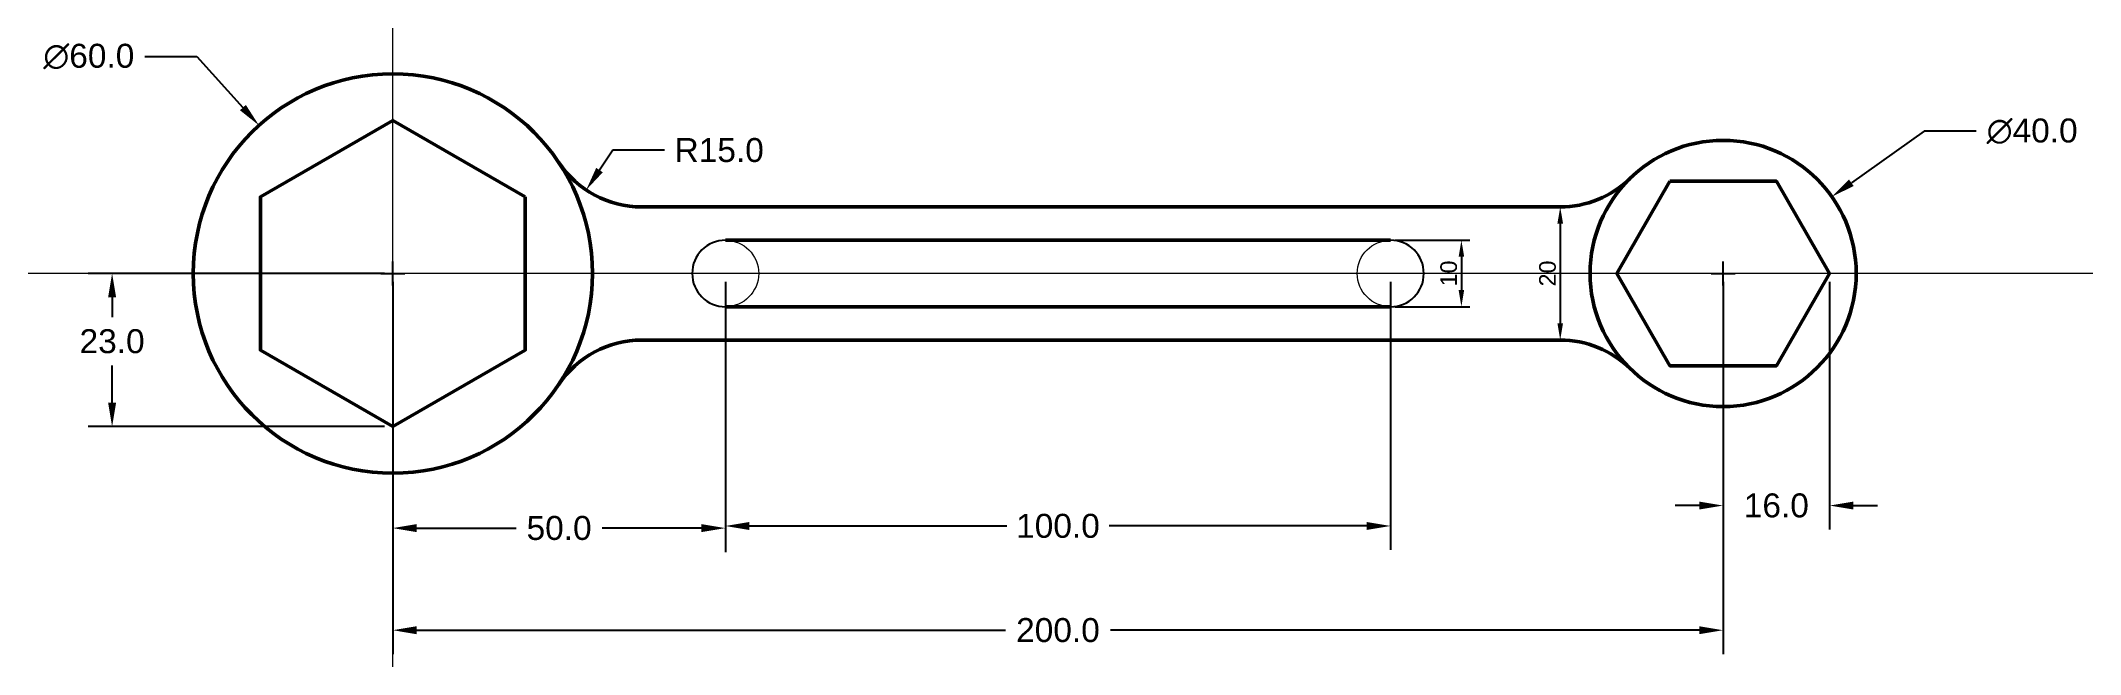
# Model space of a CAD drawing. Header units: millimetres. Extents: x 3450 to 3757, y 2678 to 2770.
import ezdxf

# ---------------------------------------------------------------- set-up
doc = ezdxf.new("R2010")
doc.units = ezdxf.units.MM
doc.header["$PDMODE"] = 2
doc.header["$PDSIZE"] = -3
doc.layers.add('CL', color=10, linetype='Continuous', lineweight=15)
doc.layers.add('VL', color=7, linetype='Continuous', lineweight=50)
doc.styles.get("Standard").update_dxf_attribs({"font": 'arial.ttf'})
doc.dimstyles.new('ISO-25', dxfattribs={"dimtxt": 2.5, "dimasz": 2.5, "dimexe": 1.25, "dimexo": 0.625, "dimtad": 1, "dimtxsty": 'Standard', "dimcen": 2.5, "dimadec": 0, "dimazin": 0, "dimtfac": 1, "dimtmove": 0, "dimatfit": 3, "dimfxl": 1, "dimarcsym": 0})
doc.dimstyles.get("Standard").update_dxf_attribs({"dimscale": 20, "dimtxt": 0.18, "dimasz": 0.18, "dimexe": 0.18, "dimexo": 0.0625, "dimgap": 0.09, "dimtad": 0, "dimtih": 1, "dimtoh": 1, "dimdec": 1, "dimzin": 0, "dimdsep": 46, "dimtxsty": 'Standard', "dimcen": 0.09, "dimadec": 0, "dimazin": 0, "dimtfac": 1, "dimtdec": 1, "dimtofl": 0, "dimtmove": 0, "dimatfit": 3, "dimfxl": 1, "dimtolj": 1, "dimtzin": 0, "dimarcsym": 0})

# ---------------------------------------------------------------- blocks, each defined once
blk = doc.blocks.new('*D1')
at = {"layer": 'Defpoints', "color": 0, "transparency": 16777216}
for p in [(3678.56, 2745.29), (3678.56, 2725.29), (3678.56, 2725.29)]:
    blk.add_point(p, dxfattribs=at)
at = {"layer": 'VL', "color": 0, "lineweight": -2, "transparency": 16777216}
for p, q in [((3679.18, 2745.29), (3679.81, 2745.29)), ((3678.56, 2742.79), (3678.56, 2727.79)), ((3679.18, 2725.29), (3679.81, 2725.29))]:
    blk.add_line(p, q, dxfattribs=at)
at = {"layer": 'VL', "color": 0, "transparency": 16777216}
for points in [[(3678.14, 2742.79), (3678.98, 2742.79), (3678.56, 2745.29)], [(3678.14, 2727.79), (3678.98, 2727.79), (3678.56, 2725.29)]]:
    blk.add_solid(points, dxfattribs=at)
at = {"layer": 'VL', "color": 0, "transparency": 16777216, "insert": (3676.66, 2735.29), "char_height": 2.5, "attachment_point": 5, "rotation": 90}
blk.add_mtext('20', dxfattribs=at)
blk = doc.blocks.new('*D2')
at = {"layer": 'Defpoints', "color": 0, "transparency": 16777216}
for p in [(3653.05, 2740.29), (3653.05, 2730.29), (3663.7, 2730.29)]:
    blk.add_point(p, dxfattribs=at)
at = {"layer": 'VL', "color": 0, "lineweight": -2, "transparency": 16777216}
for p, q in [((3653.68, 2740.29), (3664.95, 2740.29)), ((3663.7, 2737.79), (3663.7, 2732.79)), ((3653.68, 2730.29), (3664.95, 2730.29))]:
    blk.add_line(p, q, dxfattribs=at)
at = {"layer": 'VL', "color": 0, "transparency": 16777216}
for points in [[(3663.29, 2737.79), (3664.12, 2737.79), (3663.7, 2740.29)], [(3663.29, 2732.79), (3664.12, 2732.79), (3663.7, 2730.29)]]:
    blk.add_solid(points, dxfattribs=at)
at = {"layer": 'VL', "color": 0, "transparency": 16777216, "insert": (3661.8, 2735.29), "char_height": 2.5, "attachment_point": 5, "rotation": 90}
blk.add_mtext('10', dxfattribs=at)
blk = doc.blocks.new('*D3')
at = {"layer": 'Defpoints', "color": 0, "transparency": 16777216}
for p in [(3482.93, 2757.54), (3523.18, 2713.04)]:
    blk.add_point(p, dxfattribs=at)
at = {"layer": 'VL', "color": 0, "lineweight": -2, "transparency": 16777216}
for p, q in [((3465.78, 2767.88), (3473.58, 2767.88)), ((3473.58, 2767.88), (3480.52, 2760.21)), ((3501.25, 2735.29), (3504.85, 2735.29)), ((3503.05, 2733.49), (3503.05, 2737.09))]:
    blk.add_line(p, q, dxfattribs=at)
at = {"layer": 'VL', "color": 0, "transparency": 16777216}
blk.add_solid([(3480.96, 2760.61), (3480.07, 2759.81), (3482.93, 2757.54)], dxfattribs=at)
at = {"layer": 'VL', "color": 0, "transparency": 16777216, "insert": (3457.35, 2767.88), "char_height": 3.6, "attachment_point": 5}
blk.add_mtext('\\A1;∅60.0', dxfattribs=at)
blk = doc.blocks.new('*D4')
at = {"layer": 'Defpoints', "color": 0, "transparency": 16777216}
for p in [(3540.47, 2760.29), (3532.12, 2747.83)]:
    blk.add_point(p, dxfattribs=at)
at = {"layer": 'VL', "color": 0, "lineweight": -2, "transparency": 16777216}
for p, q in [((3536.13, 2753.81), (3534.12, 2750.82)), ((3543.92, 2753.81), (3536.13, 2753.81))]:
    blk.add_line(p, q, dxfattribs=at)
at = {"layer": 'VL', "color": 0, "transparency": 16777216}
blk.add_solid([(3533.63, 2751.15), (3534.62, 2750.49), (3532.12, 2747.83)], dxfattribs=at)
at = {"layer": 'VL', "color": 0, "transparency": 16777216, "insert": (3552.12, 2753.81), "char_height": 3.6, "attachment_point": 5}
blk.add_mtext('\\A1;R15.0', dxfattribs=at)
blk = doc.blocks.new('*D5')
at = {"layer": 'Defpoints', "color": 0, "transparency": 16777216}
for p in [(3503.05, 2735.29), (3460.85, 2712.29), (3503.05, 2712.29)]:
    blk.add_point(p, dxfattribs=at)
at = {"layer": 'VL', "color": 0, "lineweight": -2, "transparency": 16777216}
for p, q in [((3501.8, 2735.29), (3457.25, 2735.29)), ((3460.85, 2731.69), (3460.85, 2728.73)), ((3460.85, 2715.89), (3460.85, 2721.45)), ((3501.8, 2712.29), (3457.25, 2712.29))]:
    blk.add_line(p, q, dxfattribs=at)
at = {"layer": 'VL', "color": 0, "transparency": 16777216}
for points in [[(3460.25, 2731.69), (3461.45, 2731.69), (3460.85, 2735.29)], [(3460.25, 2715.89), (3461.45, 2715.89), (3460.85, 2712.29)]]:
    blk.add_solid(points, dxfattribs=at)
at = {"layer": 'VL', "color": 0, "transparency": 16777216, "insert": (3460.85, 2725.09), "char_height": 3.6, "attachment_point": 5}
blk.add_mtext('\\A1;23.0', dxfattribs=at)
blk = doc.blocks.new('*D6')
at = {"layer": 'Defpoints', "color": 0, "transparency": 16777216}
for p in [(3719.39, 2746.83), (3686.72, 2723.75)]:
    blk.add_point(p, dxfattribs=at)
at = {"layer": 'VL', "color": 0, "lineweight": -2, "transparency": 16777216}
for p, q in [((3733.28, 2756.65), (3722.33, 2748.91)), ((3741.08, 2756.65), (3733.28, 2756.65)), ((3701.25, 2735.29), (3704.85, 2735.29)), ((3703.05, 2733.49), (3703.05, 2737.09))]:
    blk.add_line(p, q, dxfattribs=at)
at = {"layer": 'VL', "color": 0, "transparency": 16777216}
blk.add_solid([(3721.98, 2749.4), (3722.68, 2748.42), (3719.39, 2746.83)], dxfattribs=at)
at = {"layer": 'VL', "color": 0, "transparency": 16777216, "insert": (3749.51, 2756.65), "char_height": 3.6, "attachment_point": 5}
blk.add_mtext('\\A1;∅40.0', dxfattribs=at)
blk = doc.blocks.new('*D7')
at = {"layer": 'Defpoints', "color": 0, "transparency": 16777216}
for p in [(3703.05, 2735.29), (3719.05, 2735.29), (3719.05, 2700.42)]:
    blk.add_point(p, dxfattribs=at)
at = {"layer": 'VL', "color": 0, "lineweight": -2, "transparency": 16777216}
for p, q in [((3703.05, 2734.04), (3703.05, 2696.82)), ((3719.05, 2734.04), (3719.05, 2696.82)), ((3699.45, 2700.42), (3695.85, 2700.42)), ((3722.65, 2700.42), (3726.25, 2700.42))]:
    blk.add_line(p, q, dxfattribs=at)
at = {"layer": 'VL', "color": 0, "transparency": 16777216}
for points in [[(3699.45, 2701.02), (3699.45, 2699.82), (3703.05, 2700.42)], [(3722.65, 2701.02), (3722.65, 2699.82), (3719.05, 2700.42)]]:
    blk.add_solid(points, dxfattribs=at)
at = {"layer": 'VL', "color": 0, "transparency": 16777216, "insert": (3711.05, 2700.42), "char_height": 3.6, "attachment_point": 5}
blk.add_mtext('\\A1;16.0', dxfattribs=at)
blk = doc.blocks.new('*D8')
at = {"layer": 'Defpoints', "color": 0, "transparency": 16777216}
for p in [(3503.05, 2735.29), (3553.05, 2735.29), (3553.05, 2697.03)]:
    blk.add_point(p, dxfattribs=at)
at = {"layer": 'VL', "color": 0, "lineweight": -2, "transparency": 16777216}
for p, q in [((3503.05, 2734.04), (3503.05, 2693.43)), ((3553.05, 2734.04), (3553.05, 2693.43)), ((3506.65, 2697.03), (3521.59, 2697.03)), ((3549.45, 2697.03), (3534.52, 2697.03))]:
    blk.add_line(p, q, dxfattribs=at)
at = {"layer": 'VL', "color": 0, "transparency": 16777216}
for points in [[(3506.65, 2697.63), (3506.65, 2696.43), (3503.05, 2697.03)], [(3549.45, 2697.63), (3549.45, 2696.43), (3553.05, 2697.03)]]:
    blk.add_solid(points, dxfattribs=at)
at = {"layer": 'VL', "color": 0, "transparency": 16777216, "insert": (3528.05, 2697.03), "char_height": 3.6, "attachment_point": 5}
blk.add_mtext('\\A1;50.0', dxfattribs=at)
blk = doc.blocks.new('*D9')
at = {"layer": 'Defpoints', "color": 0, "transparency": 16777216}
for p in [(3553.05, 2735.29), (3653.05, 2735.29), (3653.05, 2697.35)]:
    blk.add_point(p, dxfattribs=at)
at = {"layer": 'VL', "color": 0, "lineweight": -2, "transparency": 16777216}
for p, q in [((3553.05, 2734.04), (3553.05, 2693.75)), ((3653.05, 2734.04), (3653.05, 2693.75)), ((3556.65, 2697.35), (3595.36, 2697.35)), ((3649.45, 2697.35), (3610.75, 2697.35))]:
    blk.add_line(p, q, dxfattribs=at)
at = {"layer": 'VL', "color": 0, "transparency": 16777216}
for points in [[(3556.65, 2697.95), (3556.65, 2696.75), (3553.05, 2697.35)], [(3649.45, 2697.95), (3649.45, 2696.75), (3653.05, 2697.35)]]:
    blk.add_solid(points, dxfattribs=at)
at = {"layer": 'VL', "color": 0, "transparency": 16777216, "insert": (3603.05, 2697.35), "char_height": 3.6, "attachment_point": 5}
blk.add_mtext('\\A1;100.0', dxfattribs=at)
blk = doc.blocks.new('*D10')
at = {"layer": 'Defpoints', "color": 0, "transparency": 16777216}
for p in [(3503.05, 2735.29), (3703.05, 2735.29), (3703.05, 2681.69)]:
    blk.add_point(p, dxfattribs=at)
at = {"layer": 'VL', "color": 0, "lineweight": -2, "transparency": 16777216}
for p, q in [((3503.05, 2734.04), (3503.05, 2678.09)), ((3703.05, 2734.04), (3703.05, 2678.09)), ((3506.65, 2681.69), (3595.16, 2681.69)), ((3699.45, 2681.69), (3610.95, 2681.69))]:
    blk.add_line(p, q, dxfattribs=at)
at = {"layer": 'VL', "color": 0, "transparency": 16777216}
for points in [[(3506.65, 2682.29), (3506.65, 2681.09), (3503.05, 2681.69)], [(3699.45, 2682.29), (3699.45, 2681.09), (3703.05, 2681.69)]]:
    blk.add_solid(points, dxfattribs=at)
at = {"layer": 'VL', "color": 0, "transparency": 16777216, "insert": (3603.05, 2681.69), "char_height": 3.6, "attachment_point": 5}
blk.add_mtext('\\A1;200.0', dxfattribs=at)

msp = doc.modelspace()

# ---------------------------------------------------------------- linework, layer by layer
for centre, start, end in [((3553.055, 2735.29), 90, 270), ((3653.055, 2735.29), 270, 90)]:
    msp.add_arc(centre, 5, start, end)
at = {"layer": 'CL'}
for direction in [(0, 1), (-1, 0)]:
    msp.add_xline((3503.055, 2735.29), direction, dxfattribs=at)
for centre in [(3553.055, 2735.29), (3553.055, 2735.29), (3653.055, 2735.29), (3653.055, 2735.29), (3653.055, 2735.29)]:
    msp.add_circle(centre, 5, dxfattribs=at)
at = {"layer": 'VL'}
for p, q in [((3540.471, 2745.29), (3678.56, 2745.29)), ((3603.055, 2740.29), (3553.055, 2740.29)), ((3603.055, 2740.29), (3653.055, 2740.29)), ((3603.055, 2730.29), (3553.055, 2730.29)), ((3603.055, 2730.29), (3653.055, 2730.29)), ((3540.471, 2725.29), (3678.56, 2725.29))]:
    msp.add_line(p, q, dxfattribs=at)
for points in [[(3522.973, 2746.79), (3503.055, 2758.29), (3483.136, 2746.79), (3483.136, 2723.79), (3503.055, 2712.29), (3522.973, 2723.79)], [(3695.055, 2749.146), (3687.055, 2735.29), (3695.055, 2721.434), (3711.055, 2721.434), (3719.055, 2735.29), (3711.055, 2749.146)]]:
    msp.add_lwpolyline(points, close=True, dxfattribs=at)
for centre, radius in [((3503.055, 2735.29), 30), ((3703.055, 2735.29), 20)]:
    msp.add_circle(centre, radius, dxfattribs=at)
for centre, start, end in [((3540.471, 2760.29), 213.74899, 270), ((3678.56, 2760.29), 270, 314.41531), ((3540.471, 2710.29), 90, 146.25101), ((3678.56, 2710.29), 45.58469, 90)]:
    msp.add_arc(centre, 15, start, end, dxfattribs=at)

# ---------------------------------------------------------------- dimensions: what is measured, and where the dimension line sits
for p1, p2, picture, middle in [((3523.178, 2713.041), (3482.931, 2757.539), '*D3', (3457.354, 2767.88)), ((3686.72, 2723.75), (3719.389, 2746.83), '*D6', (3749.508, 2756.647))]:
    dim = msp.add_diameter_dim_2p(p1=p1, p2=p2, dimstyle='Standard', dxfattribs=at)
    dim.commit()
    dim.dimension.update_dxf_attribs({"geometry": picture, "text_midpoint": middle, "dimtype": 163})
dim = msp.add_radius_dim(center=(3540.471, 2760.29), mpoint=(3532.119, 2747.83), dimstyle='Standard', dxfattribs=at)
dim.commit()
dim.dimension.update_dxf_attribs({"geometry": '*D4', "text_midpoint": (3552.116, 2753.811), "dimtype": 164})
for base, p1, p2, picture, middle in [((3678.56, 2725.29), (3678.56, 2745.29), (3678.56, 2725.29), '*D1', (3676.658, 2735.29)), ((3663.704, 2730.29), (3653.055, 2740.29), (3653.055, 2730.29), '*D2', (3661.803, 2735.29))]:
    dim = msp.add_linear_dim(base=base, p1=p1, p2=p2, angle=90, dimstyle='ISO-25', dxfattribs=at)
    dim.commit()
    dim.dimension.update_dxf_attribs({"geometry": picture, "text_midpoint": middle})
dim = msp.add_linear_dim(base=(3460.854, 2712.29), p1=(3503.055, 2735.29), p2=(3503.055, 2712.29), angle=90, dimstyle='Standard', dxfattribs=at)
dim.commit()
dim.dimension.update_dxf_attribs({"geometry": '*D5', "text_midpoint": (3460.854, 2725.091), "dimtype": 160})
for base, p1, p2, picture, middle in [((3553.055, 2697.026), (3503.055, 2735.29), (3553.055, 2735.29), '*D8', (3528.055, 2697.026)), ((3703.055, 2681.689), (3503.055, 2735.29), (3703.055, 2735.29), '*D10', (3603.055, 2681.689)), ((3653.055, 2697.35), (3553.055, 2735.29), (3653.055, 2735.29), '*D9', (3603.055, 2697.35)), ((3719.055, 2700.423), (3703.055, 2735.29), (3719.055, 2735.29), '*D7', (3711.055, 2700.423))]:
    dim = msp.add_linear_dim(base=base, p1=p1, p2=p2, dimstyle='Standard', dxfattribs=at)
    dim.commit()
    dim.dimension.update_dxf_attribs({"geometry": picture, "text_midpoint": middle})

doc.saveas('drawing.dxf')
